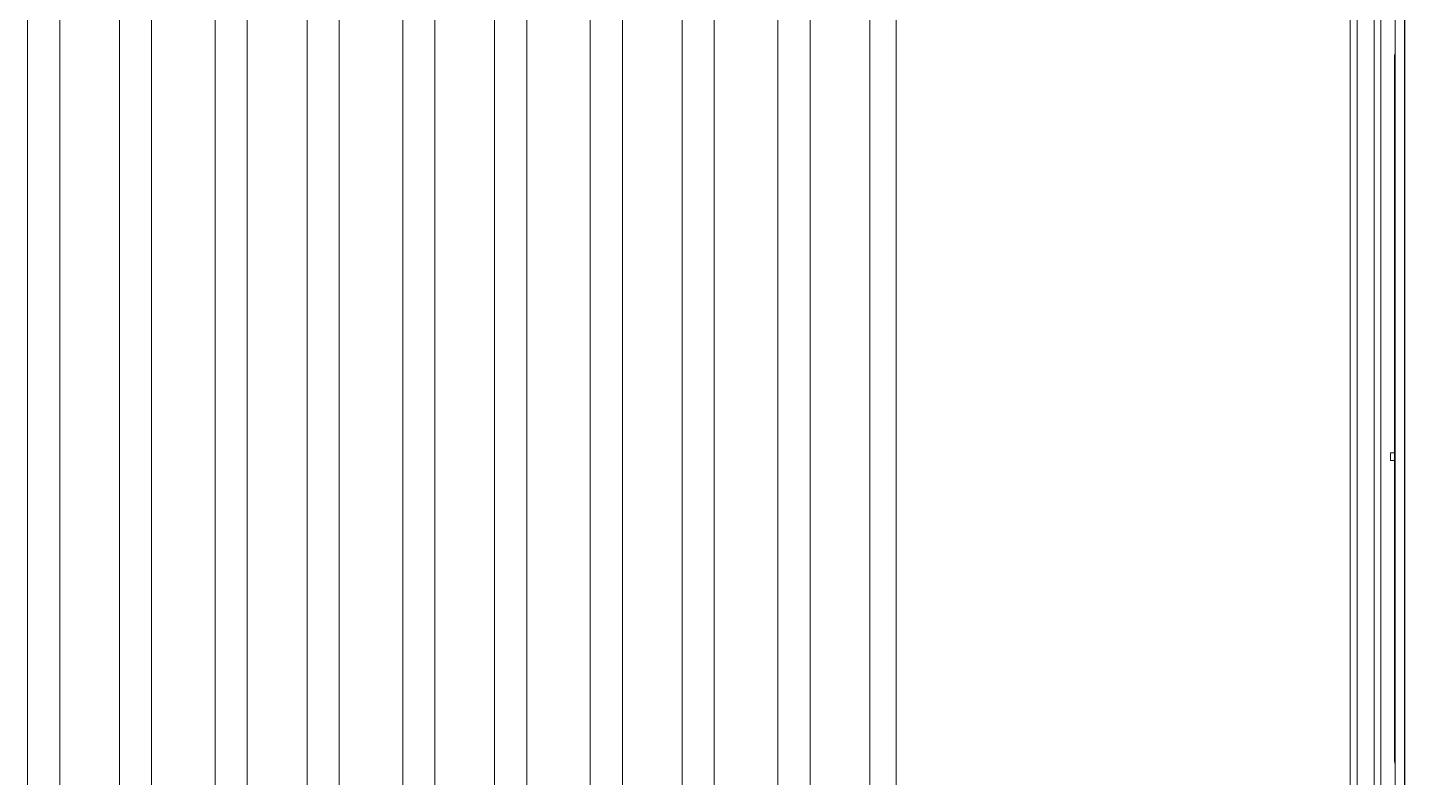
# Model space of a CAD drawing. Header units: millimetres. Extents: x -13140 to 14823, y 100 to 6213.
# Drawn here: x -1839 to -378, y 1159 to 1956 of the extents above; entities that cross this region are included whole.
import ezdxf

# ---------------------------------------------------------------- set-up
doc = ezdxf.new("R2010")
doc.units = ezdxf.units.MM
for name, color, linetype, lineweight in [('A-GLAZ', 151, 'Continuous', 9), ('A-WALL', 113, 'Continuous', 25), ('E-ELEC-FIXT', 91, 'Continuous', 9), ('I-FURN', 30, 'Continuous', 9)]:
    doc.layers.add(name, color=color, linetype=linetype, lineweight=lineweight)

# ---------------------------------------------------------------- blocks, each defined once
blk = doc.blocks.new('Janela basculante e folha fixa - 80 x 160 cm 2-4390463-ELEVAÇÃO 2 SUÍTE')
at = {"layer": 'A-GLAZ'}
blk.add_line((7465.4, 2408.5), (7465.4, 610), dxfattribs=at)
blk = doc.blocks.new('Blks_Decor Maisons du Monde_Cortina de Tecido - Bege-4411411-ELEVAÇÃO 2 SUÍTE')
at = {"layer": 'I-FURN', "color": 55}
for p, q in [((6013.6, 775), (6013.6, 3786)), ((6047.7, 775), (6047.7, 3786)), ((6111.1, 3786), (6111.1, 768.7)), ((6145.3, 3786), (6145.3, 721.4)), ((6212.7, 617.4), (6212.7, 3786)), ((6246.9, 564.8), (6246.9, 3786)), ((6310.3, 3786), (6310.3, 468.2)), ((6344.4, 3786), (6344.4, 416.2)), ((6411.9, 313.7), (6411.9, 3786)), ((6446, 261.3), (6446, 3786)), ((6509.4, 3786), (6509.4, 220)), ((6543.6, 3786), (6543.6, 220)), ((6611, 220), (6611, 3786)), ((6645.2, 220), (6645.2, 3786)), ((6708.6, 3786), (6708.6, 220)), ((6742.7, 3786), (6742.7, 220)), ((6810.2, 220), (6810.2, 3786)), ((6844.3, 220), (6844.3, 3786)), ((6907.7, 3786), (6907.7, 220)), ((6935.8, 220), (6935.8, 3786))]:
    blk.add_line(p, q, dxfattribs=at)
blk = doc.blocks.new('Blks_Elet_Samsung_Smart TV - 58_-2517220-ELEVAÇÃO 2 SUÍTE')
at = {"layer": 'I-FURN', "color": 55}
blk.add_line((7464.8, 1925), (7464.8, 1177), dxfattribs=at)
for points in [[(7465.3, 1928), (7465.2, 1927.8), (7465.1, 1927.2), (7464.9, 1926.3), (7464.8, 1925.5), (7464.8, 1925.1), (7464.8, 1925)], [(7465.3, 1174), (7465.2, 1174.2), (7465.1, 1174.8), (7464.9, 1175.7), (7464.8, 1176.5), (7464.8, 1176.9), (7464.8, 1177)]]:
    blk.add_open_spline(points, degree=3, knots=[0.3342586, 0.3342586, 0.3342586, 0.3342586, 0.4, 0.5, 0.6, 0.6227346, 0.6227346, 0.6227346, 0.6227346], dxfattribs=at)
for points in [[(7464.8, 1925), (7464.8, 1925.1), (7464.8, 1925.2), (7464.8, 1925.3)], [(7464.8, 1176.7), (7464.8, 1176.8), (7464.8, 1176.9), (7464.8, 1177)]]:
    blk.add_open_spline(points, degree=3, dxfattribs=at)
blk = doc.blocks.new('Persiana Romada Occultant - Branco-4390213-ELEVAÇÃO 2 SUÍTE')
at = {"layer": 'I-FURN', "color": 55}
for p, q in [((7417.8, 2401.4), (7417.8, 638)), ((7425, 638), (7425, 2399.6)), ((7443.2, 2399.6), (7443.2, 638)), ((7450.4, 638), (7450.4, 2401.4))]:
    blk.add_line(p, q, dxfattribs=at)
blk = doc.blocks.new('CRT_Tomadas e Interruptores - TV-4755036-ELEVAÇÃO 2 SUÍTE')
at = {"layer": 'E-ELEC-FIXT'}
for p, q in [((7464.8, 1504), (7460.4, 1504)), ((7460.4, 1500), (7460.4, 1504)), ((7460.4, 1496), (7460.4, 1500)), ((7460.4, 1496), (7464.8, 1496))]:
    blk.add_line(p, q, dxfattribs=at)

msp = doc.modelspace()

# ---------------------------------------------------------------- linework, layer by layer
at = {"layer": 'A-WALL'}
msp.add_line((-377.561, 2580), (-377.561, 600), dxfattribs=at)

# ---------------------------------------------------------------- block references
at = {"layer": 'A-GLAZ'}
msp.add_blockref('Janela basculante e folha fixa - 80 x 160 cm 2-4390463-ELEVAÇÃO 2 SUÍTE', (-7852.941, 0), dxfattribs=at)
at = {"layer": 'E-ELEC-FIXT'}
msp.add_blockref('CRT_Tomadas e Interruptores - TV-4755036-ELEVAÇÃO 2 SUÍTE', (-7852.941, 0), dxfattribs=at)
at = {"layer": 'I-FURN', "color": 55}
for name in ['Blks_Decor Maisons du Monde_Cortina de Tecido - Bege-4411411-ELEVAÇÃO 2 SUÍTE', 'Persiana Romada Occultant - Branco-4390213-ELEVAÇÃO 2 SUÍTE', 'Blks_Elet_Samsung_Smart TV - 58_-2517220-ELEVAÇÃO 2 SUÍTE']:
    msp.add_blockref(name, (-7852.941, 0), dxfattribs=at)

doc.saveas('drawing.dxf')
